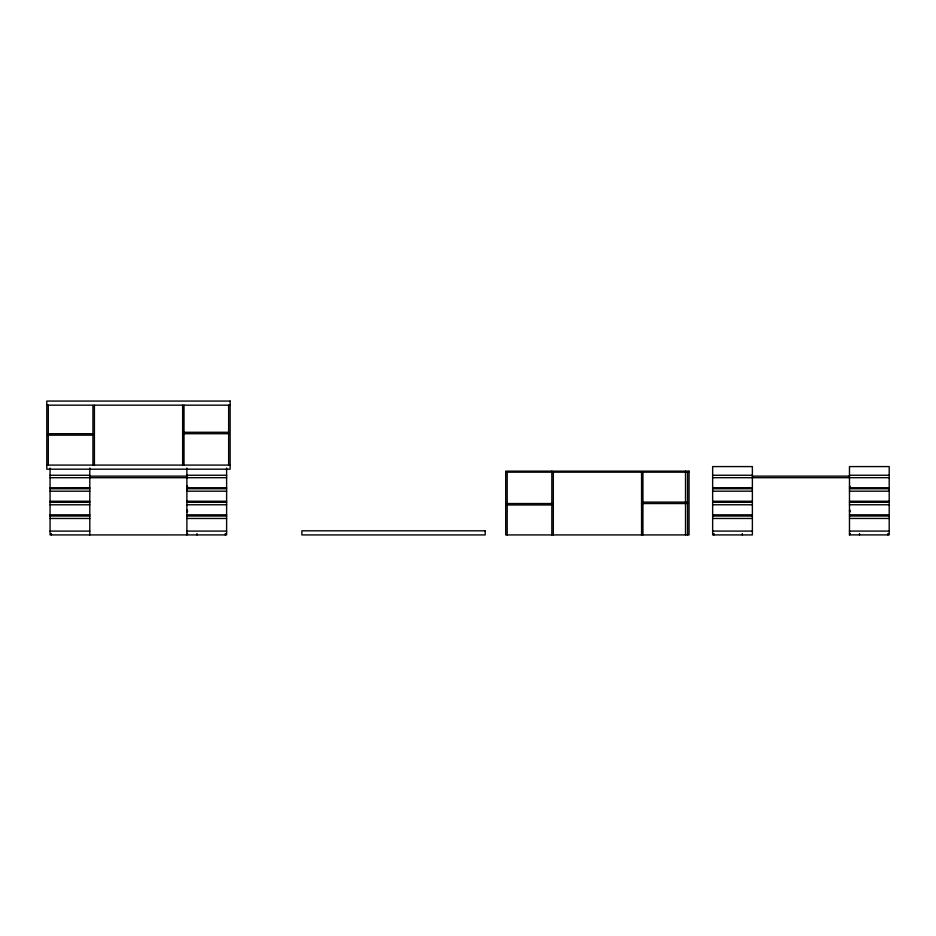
<?xml version="1.0" encoding="UTF-8"?>
<svg xmlns="http://www.w3.org/2000/svg" width="936" height="936" viewBox="0 0 936 936"><rect width="100%" height="100%" fill="white"/><g stroke="black" fill="none" stroke-linecap="round" stroke-linejoin="round"><path stroke-width="1.4" d="M46.8 405.171L230.139 405.171M184.018 432.28L228.641 432.28M92.921 433.719L48.286 433.719L48.309 435.158L92.921 435.158M182.637 433.719L228.641 433.719M46.8 465.087L230.139 465.087M505.709 472.177L689.06 472.177M50.064 475.266L89.797 475.266M186.884 475.254L226.617 475.254M712.647 475.254L752.38 475.254M849.478 475.242L889.2 475.242M89.797 476.143L186.884 476.143M752.38 476.131L849.478 476.131M50.064 477.711L226.617 477.699M712.647 477.699L889.2 477.688M186.884 486.31L187.656 486.31M849.478 486.299L850.239 486.299M50.064 487.75L89.797 487.679M186.884 487.738L226.617 487.738M712.647 487.738L752.38 487.679M849.478 487.738L889.2 487.738M849.478 488.744L889.2 488.744M50.064 488.756L89.797 488.756M186.884 488.744L226.617 488.744M712.647 488.744L752.38 488.744M50.064 491.201L89.797 491.201M186.884 491.189L226.617 491.189M712.647 491.189L752.38 491.189M849.478 491.189L889.2 491.189M50.064 501.24L89.797 501.24M186.884 501.24L226.617 501.24M712.647 501.24L752.38 501.24M849.478 501.228L889.2 501.228M642.938 502.105L687.55 502.105M50.064 502.339L89.797 502.339M186.884 502.328L226.617 502.328M712.647 502.328L752.38 502.328M849.478 502.316L889.2 502.316M507.195 503.545L551.83 503.545M641.558 503.545L687.55 503.545M50.064 504.785L89.797 504.785M186.884 504.773L226.617 504.773M712.647 504.773L752.38 504.773M849.478 504.761L889.2 504.761M507.195 504.984L551.83 504.984M186.884 510.342L187.656 510.342M849.478 510.331L850.239 510.331M186.884 511.711L187.656 511.711M849.478 511.7L850.239 511.7M50.064 514.823L89.797 514.823M186.884 514.823L226.617 514.823M712.647 514.823L752.38 514.823M849.478 514.812L889.2 514.812M50.064 516.029L89.797 516.029M186.884 516.029L226.617 516.029M712.647 516.029L752.38 516.029M849.478 516.017L889.2 516.017M50.064 518.474L89.797 518.474M186.884 518.474L226.617 518.474M712.647 518.474L752.38 518.474M849.478 518.462L889.2 518.462M50.064 531.098L89.797 531.098M186.884 531.086L226.617 531.086M712.647 531.086L752.38 531.086M849.478 531.086L889.2 531.086M186.884 533.555L187.656 533.555M849.478 533.543L850.239 533.543M849.478 534.901L889.2 534.901L889.2 466.584L849.478 466.584L849.478 534.912M887.878 533.543L887.878 534.912M859.552 533.543L859.552 534.912M742.295 533.555L742.295 534.924M713.981 533.555L713.981 534.924M687.55 472.177L687.55 534.924M685.526 471.147L685.526 534.924M642.938 472.177L642.938 534.924M641.558 472.177L641.558 534.924M553.316 472.177L553.316 534.924M551.83 471.147L551.83 534.924M507.195 472.177L507.195 534.924M228.641 405.194L228.641 465.087M226.617 468.035L226.617 534.912L50.064 534.924L50.064 468.035M225.295 533.555L225.295 534.924M196.969 533.555L196.969 534.924M186.884 468.035L186.884 534.924M184.018 405.194L184.018 465.087M182.637 405.194L182.637 465.087M94.407 405.265L94.407 465.087M92.921 405.405L92.921 465.087M89.797 468.035L89.797 534.936M51.386 533.567L51.386 534.936M48.286 405.194L48.286 465.087M230.139 401.064L46.8 401.064L46.8 469.193L230.139 469.193L230.139 401.064M752.38 466.584L712.647 466.584L712.647 534.912L752.38 534.924L752.38 466.584M689.06 471.147L505.709 471.147L505.709 534.924L689.06 534.924L689.06 471.147M485.199 530.817L301.86 530.817L301.86 534.924L485.199 534.924L485.199 530.817"/></g></svg>
